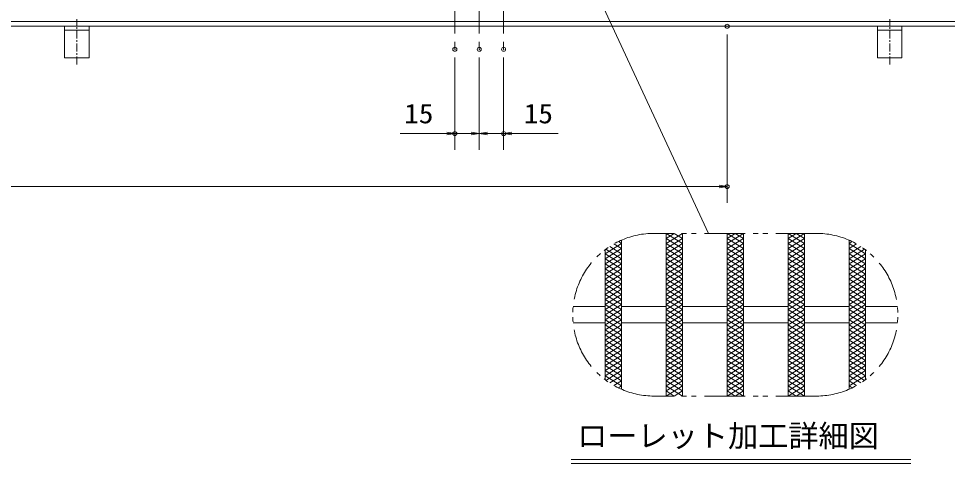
# Model space of a CAD drawing. Units: millimetres, scale not verified. Extents: x -1050 to 1050, y -742 to 742.
# Drawn here: x -231 to 340, y 9 to 282 of the extents above; entities that cross this region are included whole.
import ezdxf
from ezdxf.enums import TextEntityAlignment as Align

# ---------------------------------------------------------------- set-up
doc = ezdxf.new("R2010")
doc.units = ezdxf.units.MM
doc.header["$LTSCALE"] = 5
doc.header["$PDMODE"] = 32
doc.header["$PDSIZE"] = 2.5
doc.linetypes.add('CHAIN1', pattern=[8, 5, -1, 1, -1])
doc.linetypes.add('DOUBLE_CHAIN1', pattern=[8.8, 5, -1, 0.6, -0.6, 0.6, -1])
for name, color, linetype, lineweight in [('0-1_寸法注釈', 2, 'Continuous', 9), ('0-2_0', 2, 'Continuous', 9), ('0-3_DEFPOINTS', 134, 'Continuous', 9), ('0-4_蓋', 5, 'Continuous', 9), ('0-5_ハッチング', 4, 'Continuous', 9), ('0-6_想像線', 134, 'DOUBLE_CHAIN1', 9), ('0-7_中心線', 6, 'CHAIN1', 9), ('0-9_枠', 7, 'Continuous', 9), ('0-B_アンカー', 7, 'Continuous', 9)]:
    doc.layers.add(name, color=color, linetype=linetype, lineweight=lineweight)
doc.styles.add('HG丸ｺﾞｼｯｸM-PRO', font='')
doc.styles.add('ＭＳ ゴシック', font='')
doc.styles.get('HG丸ｺﾞｼｯｸM-PRO').set_extended_font_data('HG丸ｺﾞｼｯｸM-PRO')
doc.styles.get('ＭＳ ゴシック').set_extended_font_data('MS Gothic')

# ---------------------------------------------------------------- blocks, each defined once
blk = doc.blocks.new('_OPEN')
at = {"layer": '0-2_0'}
blk.add_line((0, 0), (-5, 0), dxfattribs=at)
blk.add_lwpolyline([(-5, 0.833), (0, 0), (-5, -0.833)], dxfattribs=at)
blk = doc.blocks.new('A$C5D7C781A')
at = {"layer": '0-B_アンカー'}
for p, q in [((0, 118.78), (0, 22.26)), ((0, 118.78), (75, 118.78)), ((75, 118.78), (75, 22.26)), ((75, 33.76), (0, 33.76)), ((0, 22.26), (75, 22.26))]:
    blk.add_line(p, q, dxfattribs=at)
at = {"layer": '0-B_アンカー', "color": 6, "linetype": 'CHAIN1'}
blk.add_line((37.5, 140.11), (37.5, 0), dxfattribs=at)

msp = doc.modelspace()

# ---------------------------------------------------------------- linework, layer by layer
at = {"layer": '0-1_寸法注釈'}
for p, q in [((193.136, 150.159), (106.573, 336.263)), ((204.55, 272.475), (204.55, 168.953)), ((37.05, 258.328), (37.05, 201.522)), ((52.05, 258.328), (52.05, 201.522)), ((52.05, 258.328), (52.05, 201.522)), ((67.05, 258.328), (67.05, 201.522)), ((32.05, 211.522), (3.513, 211.522)), ((52.05, 211.522), (37.05, 211.522)), ((47.05, 211.522), (42.05, 211.522)), ((52.05, 211.522), (67.05, 211.522)), ((57.05, 211.522), (62.05, 211.522)), ((72.05, 211.522), (100.587, 211.522)), ((-785.45, 178.953), (199.55, 178.953)), ((108.505, 11.249), (317.544, 11.249)), ((108.505, 8.749), (317.544, 8.749))]:
    msp.add_line(p, q, dxfattribs=at)
at = {"layer": '0-3_DEFPOINTS'}
for p in [(204.55, 277.475), (37.05, 263.328), (52.05, 263.328), (67.05, 263.328), (37.05, 211.522), (67.05, 211.522), (204.55, 178.953)]:
    msp.add_point(p, dxfattribs=at)
at = {"layer": '0-4_蓋'}
for p, q in [((167.05, 150.159), (167.05, 50.159)), ((167.05, 150.159), (167.05, 50.159)), ((177.05, 150.159), (177.05, 50.159)), ((177.05, 150.159), (177.05, 50.159)), ((204.55, 150.159), (204.55, 50.159)), ((204.55, 150.159), (204.55, 50.159)), ((214.55, 150.159), (214.55, 50.159)), ((214.55, 150.159), (214.55, 50.159)), ((242.05, 150.159), (242.05, 50.159)), ((242.05, 150.159), (242.05, 50.159)), ((252.05, 150.159), (252.05, 50.159)), ((252.05, 150.159), (252.05, 50.159)), ((139.55, 145.985), (139.55, 54.333)), ((139.55, 145.985), (139.55, 54.333)), ((279.55, 145.985), (279.55, 54.333)), ((279.55, 145.985), (279.55, 54.333)), ((129.55, 140.159), (129.55, 60.159)), ((129.55, 140.159), (129.55, 60.159)), ((289.55, 140.159), (289.55, 60.159)), ((289.55, 140.159), (289.55, 60.159)), ((109.801, 105.159), (129.55, 105.159)), ((139.55, 105.159), (167.05, 105.159)), ((177.05, 105.159), (204.55, 105.159)), ((214.55, 105.159), (242.05, 105.159)), ((252.05, 105.159), (279.55, 105.159)), ((289.55, 105.159), (309.299, 105.159)), ((109.801, 95.159), (129.55, 95.159)), ((139.55, 95.159), (167.05, 95.159)), ((177.05, 95.159), (204.55, 95.159)), ((214.55, 95.159), (242.05, 95.159)), ((252.05, 95.159), (279.55, 95.159)), ((289.55, 95.159), (309.299, 95.159))]:
    msp.add_line(p, q, dxfattribs=at)
at = {"layer": '0-5_ハッチング'}
for p, q in [((167.05, 143.909), (177.05, 150.159)), ((167.05, 150.159), (177.05, 143.909)), ((167.05, 147.034), (172.05, 150.159)), ((172.05, 150.159), (177.05, 147.034)), ((204.55, 143.909), (214.55, 150.159)), ((204.55, 150.159), (214.55, 143.909)), ((204.55, 147.034), (209.55, 150.159)), ((209.55, 150.159), (214.55, 147.034)), ((242.05, 143.909), (252.05, 150.159)), ((242.05, 150.159), (252.05, 143.909)), ((242.05, 147.034), (247.05, 150.159)), ((247.05, 150.159), (252.05, 147.034)), ((129.55, 137.659), (139.55, 143.909)), ((134.925, 143.675), (139.55, 140.784)), ((137.64, 145.103), (139.55, 143.909)), ((167.05, 140.784), (177.05, 147.034)), ((167.05, 147.034), (177.05, 140.784)), ((167.05, 137.659), (177.05, 143.909)), ((167.05, 143.909), (177.05, 137.659)), ((204.55, 140.784), (214.55, 147.034)), ((204.55, 147.034), (214.55, 140.784)), ((204.55, 137.659), (214.55, 143.909)), ((204.55, 143.909), (214.55, 137.659)), ((242.05, 140.784), (252.05, 147.034)), ((242.05, 147.034), (252.05, 140.784)), ((242.05, 137.659), (252.05, 143.909)), ((242.05, 143.909), (252.05, 137.659)), ((279.55, 143.909), (281.46, 145.103)), ((279.55, 143.909), (289.55, 137.659)), ((279.55, 140.784), (284.175, 143.675)), ((129.55, 134.534), (139.55, 140.784)), ((129.55, 137.659), (139.55, 131.409)), ((129.55, 131.409), (139.55, 137.659)), ((130.007, 140.498), (139.55, 134.534)), ((132.386, 142.137), (139.55, 137.659)), ((167.05, 134.534), (177.05, 140.784)), ((167.05, 140.784), (177.05, 134.534)), ((167.05, 137.659), (177.05, 131.409)), ((167.05, 131.409), (177.05, 137.659)), ((204.55, 134.534), (214.55, 140.784)), ((204.55, 140.784), (214.55, 134.534)), ((204.55, 137.659), (214.55, 131.409)), ((204.55, 131.409), (214.55, 137.659)), ((242.05, 134.534), (252.05, 140.784)), ((242.05, 140.784), (252.05, 134.534)), ((242.05, 137.659), (252.05, 131.409)), ((242.05, 131.409), (252.05, 137.659)), ((279.55, 137.659), (286.714, 142.137)), ((279.55, 140.784), (289.55, 134.534)), ((279.55, 134.534), (289.093, 140.498)), ((279.55, 137.659), (289.55, 131.409)), ((279.55, 131.409), (289.55, 137.659)), ((129.55, 134.534), (139.55, 128.284)), ((129.55, 128.284), (139.55, 134.534)), ((129.55, 131.409), (139.55, 125.159)), ((129.55, 125.159), (139.55, 131.409)), ((167.05, 134.534), (177.05, 128.284)), ((167.05, 128.284), (177.05, 134.534)), ((167.05, 131.409), (177.05, 125.159)), ((167.05, 125.159), (177.05, 131.409)), ((204.55, 134.534), (214.55, 128.284)), ((204.55, 128.284), (214.55, 134.534)), ((204.55, 131.409), (214.55, 125.159)), ((204.55, 125.159), (214.55, 131.409)), ((242.05, 134.534), (252.05, 128.284)), ((242.05, 128.284), (252.05, 134.534)), ((242.05, 131.409), (252.05, 125.159)), ((242.05, 125.159), (252.05, 131.409)), ((279.55, 134.534), (289.55, 128.284)), ((279.55, 128.284), (289.55, 134.534)), ((279.55, 131.409), (289.55, 125.159)), ((279.55, 125.159), (289.55, 131.409)), ((129.55, 128.284), (139.55, 122.034)), ((129.55, 122.034), (139.55, 128.284)), ((167.05, 128.284), (177.05, 122.034)), ((167.05, 122.034), (177.05, 128.284)), ((204.55, 128.284), (214.55, 122.034)), ((204.55, 122.034), (214.55, 128.284)), ((242.05, 128.284), (252.05, 122.034)), ((242.05, 122.034), (252.05, 128.284)), ((279.55, 128.284), (289.55, 122.034)), ((279.55, 122.034), (289.55, 128.284)), ((129.55, 125.159), (139.55, 118.909)), ((129.55, 118.909), (139.55, 125.159)), ((129.55, 122.034), (139.55, 115.784)), ((129.55, 115.784), (139.55, 122.034)), ((167.05, 118.909), (177.05, 125.159)), ((167.05, 125.159), (177.05, 118.909)), ((167.05, 122.034), (177.05, 115.784)), ((167.05, 115.784), (177.05, 122.034)), ((204.55, 125.159), (214.55, 118.909)), ((204.55, 118.909), (214.55, 125.159)), ((204.55, 122.034), (214.55, 115.784)), ((204.55, 115.784), (214.55, 122.034)), ((242.05, 125.159), (252.05, 118.909)), ((242.05, 118.909), (252.05, 125.159)), ((242.05, 122.034), (252.05, 115.784)), ((242.05, 115.784), (252.05, 122.034)), ((279.55, 125.159), (289.55, 118.909)), ((279.55, 118.909), (289.55, 125.159)), ((279.55, 122.034), (289.55, 115.784)), ((279.55, 115.784), (289.55, 122.034)), ((129.55, 112.659), (139.55, 118.909)), ((129.55, 118.909), (139.55, 112.659)), ((129.55, 109.534), (139.55, 115.784)), ((129.55, 115.784), (139.55, 109.534)), ((167.05, 112.659), (177.05, 118.909)), ((167.05, 118.909), (177.05, 112.659)), ((167.05, 109.534), (177.05, 115.784)), ((167.05, 115.784), (177.05, 109.534)), ((204.55, 112.659), (214.55, 118.909)), ((204.55, 118.909), (214.55, 112.659)), ((204.55, 109.534), (214.55, 115.784)), ((204.55, 115.784), (214.55, 109.534)), ((242.05, 112.659), (252.05, 118.909)), ((242.05, 118.909), (252.05, 112.659)), ((242.05, 109.534), (252.05, 115.784)), ((242.05, 115.784), (252.05, 109.534)), ((279.55, 112.659), (289.55, 118.909)), ((279.55, 118.909), (289.55, 112.659)), ((279.55, 109.534), (289.55, 115.784)), ((279.55, 115.784), (289.55, 109.534)), ((129.55, 106.409), (139.55, 112.659)), ((129.55, 112.659), (139.55, 106.409)), ((129.55, 103.284), (139.55, 109.534)), ((129.55, 109.534), (139.55, 103.284)), ((167.05, 106.409), (177.05, 112.659)), ((167.05, 112.659), (177.05, 106.409)), ((167.05, 103.284), (177.05, 109.534)), ((167.05, 109.534), (177.05, 103.284)), ((204.55, 106.409), (214.55, 112.659)), ((204.55, 112.659), (214.55, 106.409)), ((204.55, 103.284), (214.55, 109.534)), ((204.55, 109.534), (214.55, 103.284)), ((242.05, 106.409), (252.05, 112.659)), ((242.05, 112.659), (252.05, 106.409)), ((242.05, 103.284), (252.05, 109.534)), ((242.05, 109.534), (252.05, 103.284)), ((279.55, 106.409), (289.55, 112.659)), ((279.55, 112.659), (289.55, 106.409)), ((279.55, 103.284), (289.55, 109.534)), ((279.55, 109.534), (289.55, 103.284)), ((129.55, 100.159), (139.55, 106.409)), ((129.55, 106.409), (139.55, 100.159)), ((129.55, 97.034), (139.55, 103.284)), ((129.55, 103.284), (139.55, 97.034)), ((167.05, 100.159), (177.05, 106.409)), ((167.05, 106.409), (177.05, 100.159)), ((167.05, 97.034), (177.05, 103.284)), ((167.05, 103.284), (177.05, 97.034)), ((204.55, 100.159), (214.55, 106.409)), ((204.55, 106.409), (214.55, 100.159)), ((204.55, 97.034), (214.55, 103.284)), ((204.55, 103.284), (214.55, 97.034)), ((242.05, 100.159), (252.05, 106.409)), ((242.05, 106.409), (252.05, 100.159)), ((242.05, 97.034), (252.05, 103.284)), ((242.05, 103.284), (252.05, 97.034)), ((279.55, 100.159), (289.55, 106.409)), ((279.55, 106.409), (289.55, 100.159)), ((279.55, 97.034), (289.55, 103.284)), ((279.55, 103.284), (289.55, 97.034)), ((129.55, 93.909), (139.55, 100.159)), ((129.55, 100.159), (139.55, 93.909)), ((167.05, 93.909), (177.05, 100.159)), ((167.05, 100.159), (177.05, 93.909)), ((204.55, 93.909), (214.55, 100.159)), ((204.55, 100.159), (214.55, 93.909)), ((242.05, 93.909), (252.05, 100.159)), ((242.05, 100.159), (252.05, 93.909)), ((279.55, 93.909), (289.55, 100.159)), ((279.55, 100.159), (289.55, 93.909)), ((129.55, 90.784), (139.55, 97.034)), ((129.55, 97.034), (139.55, 90.784)), ((129.55, 87.659), (139.55, 93.909)), ((129.55, 93.909), (139.55, 87.659)), ((167.05, 90.784), (177.05, 97.034)), ((167.05, 97.034), (177.05, 90.784)), ((167.05, 87.659), (177.05, 93.909)), ((167.05, 93.909), (177.05, 87.659)), ((204.55, 90.784), (214.55, 97.034)), ((204.55, 97.034), (214.55, 90.784)), ((204.55, 87.659), (214.55, 93.909)), ((204.55, 93.909), (214.55, 87.659)), ((242.05, 90.784), (252.05, 97.034)), ((242.05, 97.034), (252.05, 90.784)), ((242.05, 87.659), (252.05, 93.909)), ((242.05, 93.909), (252.05, 87.659)), ((279.55, 90.784), (289.55, 97.034)), ((279.55, 97.034), (289.55, 90.784)), ((279.55, 87.659), (289.55, 93.909)), ((279.55, 93.909), (289.55, 87.659)), ((129.55, 84.534), (139.55, 90.784)), ((129.55, 90.784), (139.55, 84.534)), ((129.55, 81.409), (139.55, 87.659)), ((129.55, 87.659), (139.55, 81.409)), ((167.05, 84.534), (177.05, 90.784)), ((167.05, 90.784), (177.05, 84.534)), ((167.05, 81.409), (177.05, 87.659)), ((167.05, 87.659), (177.05, 81.409)), ((204.55, 84.534), (214.55, 90.784)), ((204.55, 90.784), (214.55, 84.534)), ((204.55, 81.409), (214.55, 87.659)), ((204.55, 87.659), (214.55, 81.409)), ((242.05, 84.534), (252.05, 90.784)), ((242.05, 90.784), (252.05, 84.534)), ((242.05, 81.409), (252.05, 87.659)), ((242.05, 87.659), (252.05, 81.409)), ((279.55, 84.534), (289.55, 90.784)), ((279.55, 90.784), (289.55, 84.534)), ((279.55, 81.409), (289.55, 87.659)), ((279.55, 87.659), (289.55, 81.409)), ((129.55, 78.284), (139.55, 84.534)), ((129.55, 84.534), (139.55, 78.284)), ((129.55, 75.159), (139.55, 81.409)), ((129.55, 81.409), (139.55, 75.159)), ((167.05, 78.284), (177.05, 84.534)), ((167.05, 84.534), (177.05, 78.284)), ((167.05, 75.159), (177.05, 81.409)), ((167.05, 81.409), (177.05, 75.159)), ((204.55, 78.284), (214.55, 84.534)), ((204.55, 84.534), (214.55, 78.284)), ((204.55, 75.159), (214.55, 81.409)), ((204.55, 81.409), (214.55, 75.159)), ((242.05, 78.284), (252.05, 84.534)), ((242.05, 84.534), (252.05, 78.284)), ((242.05, 75.159), (252.05, 81.409)), ((242.05, 81.409), (252.05, 75.159)), ((279.55, 78.284), (289.55, 84.534)), ((279.55, 84.534), (289.55, 78.284)), ((279.55, 75.159), (289.55, 81.409)), ((279.55, 81.409), (289.55, 75.159)), ((129.55, 78.284), (139.55, 72.034)), ((129.55, 72.034), (139.55, 78.284)), ((129.55, 75.159), (139.55, 68.909)), ((129.55, 68.909), (139.55, 75.159)), ((167.05, 78.284), (177.05, 72.034)), ((167.05, 72.034), (177.05, 78.284)), ((167.05, 75.159), (177.05, 68.909)), ((167.05, 68.909), (177.05, 75.159)), ((204.55, 78.284), (214.55, 72.034)), ((204.55, 72.034), (214.55, 78.284)), ((204.55, 75.159), (214.55, 68.909)), ((204.55, 68.909), (214.55, 75.159)), ((242.05, 78.284), (252.05, 72.034)), ((242.05, 72.034), (252.05, 78.284)), ((242.05, 75.159), (252.05, 68.909)), ((242.05, 68.909), (252.05, 75.159)), ((279.55, 78.284), (289.55, 72.034)), ((279.55, 72.034), (289.55, 78.284)), ((279.55, 75.159), (289.55, 68.909)), ((279.55, 68.909), (289.55, 75.159)), ((129.55, 72.034), (139.55, 65.784)), ((129.55, 65.784), (139.55, 72.034)), ((129.55, 68.909), (139.55, 62.659)), ((129.55, 62.659), (139.55, 68.909)), ((167.05, 72.034), (177.05, 65.784)), ((167.05, 65.784), (177.05, 72.034)), ((167.05, 68.909), (177.05, 62.659)), ((167.05, 62.659), (177.05, 68.909)), ((204.55, 72.034), (214.55, 65.784)), ((204.55, 65.784), (214.55, 72.034)), ((204.55, 68.909), (214.55, 62.659)), ((204.55, 62.659), (214.55, 68.909)), ((242.05, 72.034), (252.05, 65.784)), ((242.05, 65.784), (252.05, 72.034)), ((242.05, 68.909), (252.05, 62.659)), ((242.05, 62.659), (252.05, 68.909)), ((279.55, 72.034), (289.55, 65.784)), ((279.55, 65.784), (289.55, 72.034)), ((279.55, 68.909), (289.55, 62.659)), ((279.55, 62.659), (289.55, 68.909)), ((129.55, 65.784), (139.55, 59.534)), ((130.007, 59.82), (139.55, 65.784)), ((167.05, 65.784), (177.05, 59.534)), ((167.05, 59.534), (177.05, 65.784)), ((204.55, 65.784), (214.55, 59.534)), ((204.55, 59.534), (214.55, 65.784)), ((242.05, 65.784), (252.05, 59.534)), ((242.05, 59.534), (252.05, 65.784)), ((279.55, 65.784), (289.093, 59.82)), ((279.55, 59.534), (289.55, 65.784)), ((129.55, 62.659), (139.55, 56.409)), ((132.386, 58.182), (139.55, 62.659)), ((134.925, 56.643), (139.55, 59.534)), ((167.05, 62.659), (177.05, 56.409)), ((167.05, 56.409), (177.05, 62.659)), ((167.05, 59.534), (177.05, 53.284)), ((167.05, 53.284), (177.05, 59.534)), ((204.55, 62.659), (214.55, 56.409)), ((204.55, 56.409), (214.55, 62.659)), ((204.55, 59.534), (214.55, 53.284)), ((204.55, 53.284), (214.55, 59.534)), ((242.05, 62.659), (252.05, 56.409)), ((242.05, 56.409), (252.05, 62.659)), ((242.05, 59.534), (252.05, 53.284)), ((242.05, 53.284), (252.05, 59.534)), ((279.55, 56.409), (289.55, 62.659)), ((279.55, 62.659), (286.714, 58.182)), ((279.55, 59.534), (284.175, 56.643)), ((137.64, 55.215), (139.55, 56.409)), ((167.05, 56.409), (177.05, 50.159)), ((167.05, 50.159), (177.05, 56.409)), ((167.05, 53.284), (172.05, 50.159)), ((172.05, 50.159), (177.05, 53.284)), ((204.55, 56.409), (214.55, 50.159)), ((204.55, 50.159), (214.55, 56.409)), ((204.55, 53.284), (209.55, 50.159)), ((209.55, 50.159), (214.55, 53.284)), ((242.05, 56.409), (252.05, 50.159)), ((242.05, 50.159), (252.05, 56.409)), ((242.05, 53.284), (247.05, 50.159)), ((247.05, 50.159), (252.05, 53.284)), ((279.55, 56.409), (281.46, 55.215))]:
    msp.add_line(p, q, dxfattribs=at)
at = {"layer": '0-6_想像線'}
for p, q in [((259.55, 150.159), (159.55, 150.159)), ((259.55, 50.159), (159.55, 50.159))]:
    msp.add_line(p, q, dxfattribs=at)
for centre, start, end in [((159.55, 100.159), 90, 270), ((259.55, 100.159), 270, 90)]:
    msp.add_arc(centre, 50, start, end, dxfattribs=at)
at = {"layer": '0-7_中心線'}
for p, q in [((37.05, 297.969), (37.05, 263.328)), ((52.05, 297.969), (52.05, 263.328)), ((67.05, 297.969), (67.05, 263.328))]:
    msp.add_line(p, q, dxfattribs=at)
at = {"layer": '0-9_枠'}
for p, q in [((-792.45, 280.475), (411.386, 280.475)), ((-795.45, 277.475), (409.55, 277.475))]:
    msp.add_line(p, q, dxfattribs=at)

# ---------------------------------------------------------------- block references
at = {"layer": '0-1_寸法注釈'}
for p in [(37.05, 211.522), (52.05, 211.522), (204.55, 178.953)]:
    msp.add_blockref('_OPEN', p, dxfattribs=at)
at = {"layer": '0-1_寸法注釈', "rotation": 180}
for p in [(52.05, 211.522), (67.05, 211.522)]:
    msp.add_blockref('_OPEN', p, dxfattribs=at)
at = {"layer": '0-B_アンカー', "xscale": -0.2, "yscale": 0.2, "rotation": 180}
for p in [(-202.95, 281.927), (297.05, 281.927)]:
    msp.add_blockref('A$C5D7C781A', p, dxfattribs=at)

# ---------------------------------------------------------------- texts
at = {"layer": '0-1_寸法注釈', "color": 7, "style": 'ＭＳ ゴシック', "width": 1.1}
for p in [(5.893, 214.209), (79.43, 214.209)]:
    msp.add_text('15', height=12.02, dxfattribs=at).set_placement(p, align=Align.BOTTOM_LEFT)
at = {"layer": '0-1_寸法注釈', "color": 7, "style": 'HG丸ｺﾞｼｯｸM-PRO'}
msp.add_text('ローレット加工詳細図', height=13.6, dxfattribs=at).set_placement((112.318, 14.821), align=Align.BOTTOM_LEFT)

doc.saveas('drawing.dxf')
